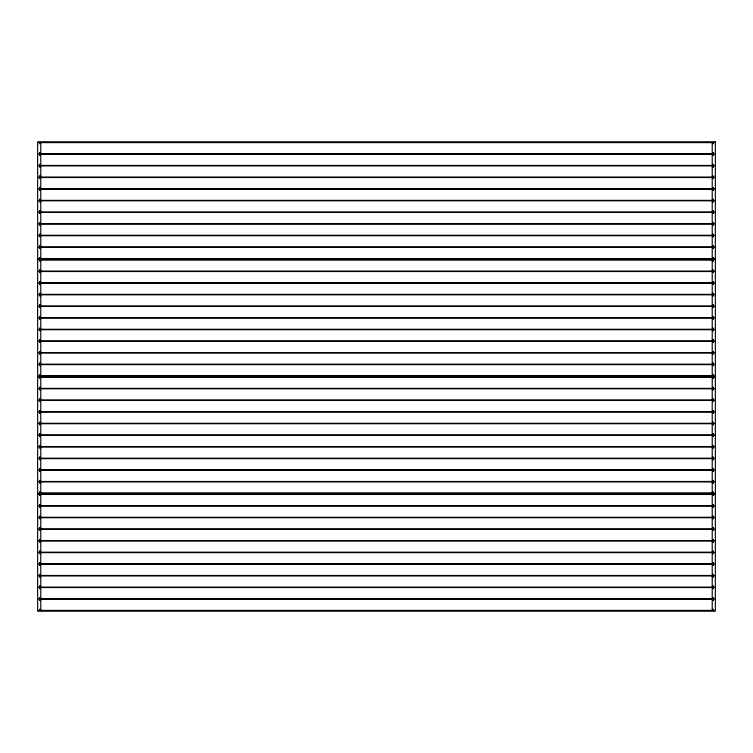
<?xml version="1.0" encoding="UTF-8"?>
<svg xmlns="http://www.w3.org/2000/svg" width="753" height="753" viewBox="0 0 753 753"><rect width="100%" height="100%" fill="white"/><g stroke="black" fill="none" stroke-linecap="round" stroke-linejoin="round"><path stroke-width="1.13" d="M37.65 142.392L715.35 142.392M40.784 142.618L712.216 142.618M40.784 153.81L712.216 153.81M37.65 154.036L40.784 154.036M712.216 154.036L715.35 154.036M40.784 154.252L712.216 154.252M40.784 165.444L712.216 165.444M37.65 165.669L40.784 165.669M712.216 165.669L715.35 165.669M40.784 165.895L712.216 165.895M40.784 177.087L712.216 177.087M37.65 177.313L40.784 177.313M712.216 177.313L715.35 177.313M40.784 177.529L712.216 177.529M40.784 188.721L712.216 188.721M37.65 188.947L40.784 188.947M712.216 188.947L715.35 188.947M40.784 189.172L712.216 189.172M40.784 200.364L712.216 200.364M37.65 200.58L40.784 200.58M712.216 200.58L715.35 200.58M40.784 200.806L712.216 200.806M40.784 211.998L712.216 211.998M37.65 212.224L40.784 212.224M712.216 212.224L715.35 212.224M40.784 212.45L712.216 212.45M40.784 223.641L712.216 223.641M37.65 223.857L40.784 223.857M712.216 223.857L715.35 223.857M40.784 224.083L712.216 224.083M40.784 235.275L712.216 235.275M37.65 235.501L40.784 235.501M712.216 235.501L715.35 235.501M40.784 235.727L712.216 235.727M40.784 246.909L712.216 246.909M37.65 247.135L40.784 247.135M712.216 247.135L715.35 247.135M40.784 247.361L712.216 247.361M40.784 258.552L712.216 258.552M37.65 258.778L715.35 258.778M37.65 259.22L715.35 259.22M37.65 259.672L715.35 259.672M40.784 259.898L712.216 259.898M40.784 271.089L712.216 271.089M37.65 271.306L40.784 271.306M712.216 271.306L715.35 271.306M40.784 271.532L712.216 271.532M40.784 282.723L712.216 282.723M37.65 282.949L40.784 282.949M712.216 282.949L715.35 282.949M40.784 283.175L712.216 283.175M40.784 294.357L712.216 294.357M37.65 294.583L40.784 294.583M712.216 294.583L715.35 294.583M40.784 294.809L712.216 294.809M40.784 306L712.216 306M37.65 306.226L40.784 306.226M712.216 306.226L715.35 306.226M40.784 306.443L712.216 306.443M40.784 317.634L712.216 317.634M37.65 317.86L40.784 317.86M712.216 317.86L715.35 317.86M40.784 318.086L712.216 318.086M40.784 329.277L712.216 329.277M37.65 329.503L40.784 329.503M712.216 329.503L715.35 329.503M40.784 329.72L712.216 329.72M40.784 340.911L712.216 340.911M37.65 341.137L40.784 341.137M712.216 341.137L715.35 341.137M40.784 341.363L712.216 341.363M40.784 352.555L712.216 352.555M37.65 352.781L40.784 352.781M712.216 352.781L715.35 352.781M40.784 352.997L712.216 352.997M40.784 364.188L712.216 364.188M37.65 364.414L40.784 364.414M712.216 364.414L715.35 364.414M40.784 364.64L712.216 364.64M40.784 375.832L712.216 375.832M37.65 376.048L715.35 376.048M37.65 376.5L715.35 376.5M37.65 376.952L715.35 376.952M40.784 377.168L712.216 377.168M40.784 388.36L712.216 388.36M37.65 388.586L40.784 388.586M712.216 388.586L715.35 388.586M40.784 388.812L712.216 388.812M40.784 400.003L712.216 400.003M37.65 400.219L40.784 400.219M712.216 400.219L715.35 400.219M40.784 400.445L712.216 400.445M40.784 411.637L712.216 411.637M37.65 411.863L40.784 411.863M712.216 411.863L715.35 411.863M40.784 412.089L712.216 412.089M40.784 423.28L712.216 423.28M37.65 423.497L40.784 423.497M712.216 423.497L715.35 423.497M40.784 423.723L712.216 423.723M40.784 434.914L712.216 434.914M37.65 435.14L40.784 435.14M712.216 435.14L715.35 435.14M40.784 435.366L712.216 435.366M40.784 446.557L712.216 446.557M37.65 446.774L40.784 446.774M712.216 446.774L715.35 446.774M40.784 447L712.216 447M40.784 458.191L712.216 458.191M37.65 458.417L40.784 458.417M712.216 458.417L715.35 458.417M40.784 458.643L712.216 458.643M40.784 469.825L712.216 469.825M37.65 470.051L40.784 470.051M712.216 470.051L715.35 470.051M40.784 470.277L712.216 470.277M40.784 481.468L712.216 481.468M37.65 481.694L40.784 481.694M712.216 481.694L715.35 481.694M40.784 481.911L712.216 481.911M40.784 493.102L712.216 493.102M37.65 493.328L715.35 493.328M37.65 493.78L715.35 493.78M37.65 494.222L715.35 494.222M40.784 494.448L712.216 494.448M40.784 505.64L712.216 505.64M37.65 505.865L40.784 505.865M712.216 505.865L715.35 505.865M40.784 506.091L712.216 506.091M40.784 517.273L712.216 517.273M37.65 517.499L40.784 517.499M712.216 517.499L715.35 517.499M40.784 517.725L712.216 517.725M40.784 528.917L712.216 528.917M37.65 529.143L40.784 529.143M712.216 529.143L715.35 529.143M40.784 529.359L712.216 529.359M40.784 540.55L712.216 540.55M37.65 540.776L40.784 540.776M712.216 540.776L715.35 540.776M40.784 541.002L712.216 541.002M40.784 552.194L712.216 552.194M37.65 552.42L40.784 552.42M712.216 552.42L715.35 552.42M40.784 552.636L712.216 552.636M40.784 563.828L712.216 563.828M37.65 564.053L40.784 564.053M712.216 564.053L715.35 564.053M40.784 564.279L712.216 564.279M40.784 575.471L712.216 575.471M37.65 575.687L40.784 575.687M712.216 575.687L715.35 575.687M40.784 575.913L712.216 575.913M40.784 587.105L712.216 587.105M37.65 587.331L40.784 587.331M712.216 587.331L715.35 587.331M40.784 587.556L712.216 587.556M40.784 598.748L712.216 598.748M37.65 598.964L40.784 598.964M712.216 598.964L715.35 598.964M40.784 599.19L712.216 599.19M40.784 610.382L712.216 610.382M37.65 610.608L715.35 610.608M712.216 142.392L712.216 258.778M712.216 259.672L712.216 376.048M712.216 376.952L712.216 493.328M712.216 494.222L712.216 610.608M40.784 142.392L40.784 258.778M40.784 259.672L40.784 376.048M40.784 376.952L40.784 493.328M40.784 494.222L40.784 610.608M39.561 143.541L40.041 143.663L39.561 143.541M39.561 152.755L40.041 152.887L39.589 152.699M39.561 155.174L40.041 155.306L39.561 155.174M39.561 164.399L40.041 164.521L39.589 164.342M39.561 166.818L40.041 166.94L39.561 166.818M39.561 176.033L40.041 176.164L39.589 175.976M39.561 178.452L40.041 178.583L39.561 178.452M39.561 187.676L40.041 187.798L39.589 187.61M39.561 190.095L40.041 190.217L39.561 190.095M39.561 199.31L40.041 199.441L39.589 199.253M39.561 201.729L40.041 201.86L39.561 201.729M39.561 210.953L40.041 211.075L39.561 210.953M39.561 213.372L40.041 213.494L39.589 213.306M39.561 222.587L40.041 222.719L39.561 222.587M39.561 225.006L40.041 225.138L39.589 224.949M39.561 234.23L40.041 234.352L39.561 234.23M39.561 236.64L40.041 236.771L39.589 236.583M39.561 245.864L40.041 245.996L39.561 245.864M39.561 248.283L40.041 248.405L39.589 248.226M39.561 257.507L40.041 257.63L39.561 257.507M39.561 260.811L40.041 260.943L39.561 260.811M39.561 270.035L40.041 270.167L39.589 269.979M39.561 272.454L40.041 272.577L39.561 272.454M39.561 281.678L40.041 281.801L39.589 281.613M39.561 284.088L40.041 284.22L39.561 284.088M39.561 293.312L40.041 293.444L39.561 293.312M39.561 295.731L40.041 295.854L39.561 295.731M39.561 304.956L40.041 305.078L39.561 304.956M39.561 307.365L40.041 307.497L39.589 307.309M39.561 316.589L40.041 316.721L39.561 316.589M39.561 319.008L40.041 319.131L39.589 318.943M39.561 328.223L40.041 328.355L39.561 328.223M39.561 330.642L40.041 330.774L39.589 330.586M39.561 339.867L40.041 339.989L39.561 339.867M39.561 342.286L40.041 342.408L39.589 342.22M39.561 351.5L40.041 351.632L39.561 351.5M39.561 353.919L40.041 354.051L39.589 353.863M39.561 363.144L40.041 363.266L39.589 363.087M39.561 365.563L40.041 365.685L39.589 365.497M39.561 374.778L40.041 374.909L39.589 374.721M39.561 378.091L40.041 378.222L39.561 378.091M39.561 387.315L40.041 387.437L39.561 387.315M39.561 389.734L40.041 389.856L39.589 389.668M39.561 398.949L40.041 399.081L39.561 398.949M39.561 401.368L40.041 401.5L39.589 401.311M39.561 410.592L40.041 410.714L39.561 410.592M39.561 413.011L40.041 413.133L39.589 412.945M39.561 422.226L40.041 422.358L39.561 422.226M39.561 424.645L40.041 424.777L39.589 424.588M39.561 433.869L40.041 433.992L39.561 433.869M39.561 436.279L40.041 436.411L39.589 436.222M39.561 445.503L40.041 445.635L39.589 445.447M39.561 447.922L40.041 448.044L39.589 447.866M39.561 457.146L40.041 457.269L39.589 457.08M39.561 459.556L40.041 459.688L39.561 459.556M39.561 468.78L40.041 468.912L39.589 468.724M39.561 471.199L40.041 471.322L39.561 471.199M39.561 480.423L40.041 480.546L39.589 480.358M39.561 482.833L40.041 482.965L39.561 482.833M39.561 492.057L40.041 492.189L39.589 492.001M39.561 495.37L40.041 495.493L39.589 495.314M39.561 504.595L40.041 504.717L39.561 504.595M39.561 507.004L40.041 507.136L39.589 506.948M39.561 516.229L40.041 516.36L39.561 516.229M39.561 518.648L40.041 518.77L39.589 518.591M39.561 527.862L40.041 527.994L39.561 527.862M39.561 530.281L40.041 530.413L39.589 530.225M39.561 539.506L40.041 539.628L39.589 539.449M39.561 541.925L40.041 542.047L39.561 541.925M39.561 551.14L40.041 551.271L39.589 551.083M39.561 553.559L40.041 553.69L39.561 553.559M39.561 562.783L40.041 562.905L39.589 562.726M39.561 565.202L40.041 565.324L39.561 565.202M39.561 574.417L40.041 574.548L39.589 574.36M39.561 576.836L40.041 576.967L39.561 576.836M39.561 586.06L40.041 586.182L39.589 585.994M39.561 588.479L40.041 588.601L39.561 588.479M39.561 597.694L40.041 597.826L39.589 597.637M39.561 600.113L40.041 600.245L39.561 600.113M39.561 609.337L40.041 609.459L39.561 609.337M712.959 143.541L713.439 143.663L712.959 143.541M712.959 152.755L713.411 152.944L712.987 152.699M712.959 155.174L713.439 155.306L712.959 155.174M712.959 164.399L713.411 164.587L712.987 164.342M712.959 166.818L713.439 166.94L712.959 166.818M712.959 176.033L713.411 176.221L712.987 175.976M712.959 178.452L713.439 178.583L712.959 178.452M712.959 187.676L713.411 187.864L712.987 187.61M712.959 190.095L713.439 190.217L712.959 190.095M712.959 199.31L713.411 199.498L712.987 199.253M712.959 201.729L713.439 201.86L712.959 201.729M712.959 210.953L713.439 211.075L712.959 210.953M712.959 213.372L713.411 213.551L713.025 213.259M712.959 222.587L713.439 222.719L712.959 222.587M712.959 225.006L713.411 225.194L712.987 224.949M712.959 234.23L713.439 234.352L712.959 234.23M712.959 236.64L713.411 236.828L712.987 236.583M712.959 245.864L713.439 245.996L712.959 245.864M712.959 248.283L713.411 248.471L712.987 248.226M712.959 257.507L713.439 257.63L712.959 257.507M712.959 260.811L713.439 260.943L712.959 260.811M712.959 270.035L713.411 270.223L712.987 269.979M712.959 272.454L713.439 272.577L712.959 272.454M712.959 281.678L713.411 281.857L712.987 281.613M712.959 284.088L713.439 284.22L712.959 284.088M712.959 293.312L713.439 293.444L712.959 293.312M712.959 295.731L713.439 295.854L712.959 295.731M712.959 304.956L713.439 305.078L712.959 304.956M712.959 307.365L713.411 307.553L712.987 307.309M712.959 316.589L713.439 316.721L712.959 316.589M712.959 319.008L713.411 319.197L712.987 318.943M712.959 328.223L713.439 328.355L712.959 328.223M712.959 330.642L713.411 330.831L712.987 330.586M712.959 339.867L713.439 339.989L712.959 339.867M712.959 342.286L713.411 342.474L712.987 342.22M712.959 351.5L713.439 351.632L712.959 351.5M712.959 353.919L713.411 354.108L712.987 353.863M712.959 363.144L713.411 363.332L713.025 363.031M712.959 365.563L713.411 365.742L712.987 365.497M712.959 374.778L713.411 374.966L712.987 374.721M712.959 378.091L713.439 378.222L712.959 378.091M712.959 387.315L713.439 387.437L712.959 387.315M712.959 389.734L713.411 389.913L713.025 389.621M712.959 398.949L713.439 399.081L712.959 398.949M712.959 401.368L713.411 401.556L712.987 401.311M712.959 410.592L713.439 410.714L712.959 410.592M712.959 413.011L713.411 413.19L712.987 412.945M712.959 422.226L713.439 422.358L712.959 422.226M712.959 424.645L713.411 424.833L712.987 424.588M712.959 433.869L713.439 433.992L712.959 433.869M712.959 436.279L713.411 436.467L712.987 436.222M712.959 445.503L713.411 445.691L713.025 445.39M712.959 447.922L713.411 448.11L712.987 447.866M712.959 457.146L713.411 457.325L712.987 457.08M712.959 459.556L713.439 459.688L712.959 459.556M712.959 468.78L713.411 468.968L712.987 468.724M712.959 471.199L713.439 471.322L712.959 471.199M712.959 480.423L713.411 480.602L712.987 480.358M712.959 482.833L713.439 482.965L712.959 482.833M712.959 492.057L713.411 492.246L712.987 492.001M712.959 495.37L713.411 495.559L712.987 495.314M712.959 504.595L713.439 504.717L712.959 504.595M712.959 507.004L713.411 507.193L712.987 506.948M712.959 516.229L713.439 516.36L712.959 516.229M712.959 518.648L713.411 518.836L712.987 518.591M712.959 527.862L713.439 527.994L712.959 527.862M712.959 530.281L713.411 530.47L712.987 530.225M712.959 539.506L713.411 539.694L712.987 539.449M712.959 541.925L713.439 542.047L712.959 541.925M712.959 551.14L713.411 551.328L712.987 551.083M712.959 553.559L713.439 553.69L712.959 553.559M712.959 562.783L713.411 562.971L712.987 562.726M712.959 565.202L713.439 565.324L712.959 565.202M712.959 574.417L713.411 574.605L712.987 574.36M712.959 576.836L713.439 576.967L712.959 576.836M712.959 586.06L713.411 586.248L712.987 585.994M712.959 588.479L713.439 588.601L712.959 588.479M712.959 597.694L713.411 597.882L712.987 597.637M712.959 600.113L713.439 600.245L712.959 600.113M712.959 609.337L713.439 609.459L712.959 609.337M715.35 141.95L37.65 141.95L37.65 611.05L715.35 611.05L715.35 141.95"/></g></svg>
